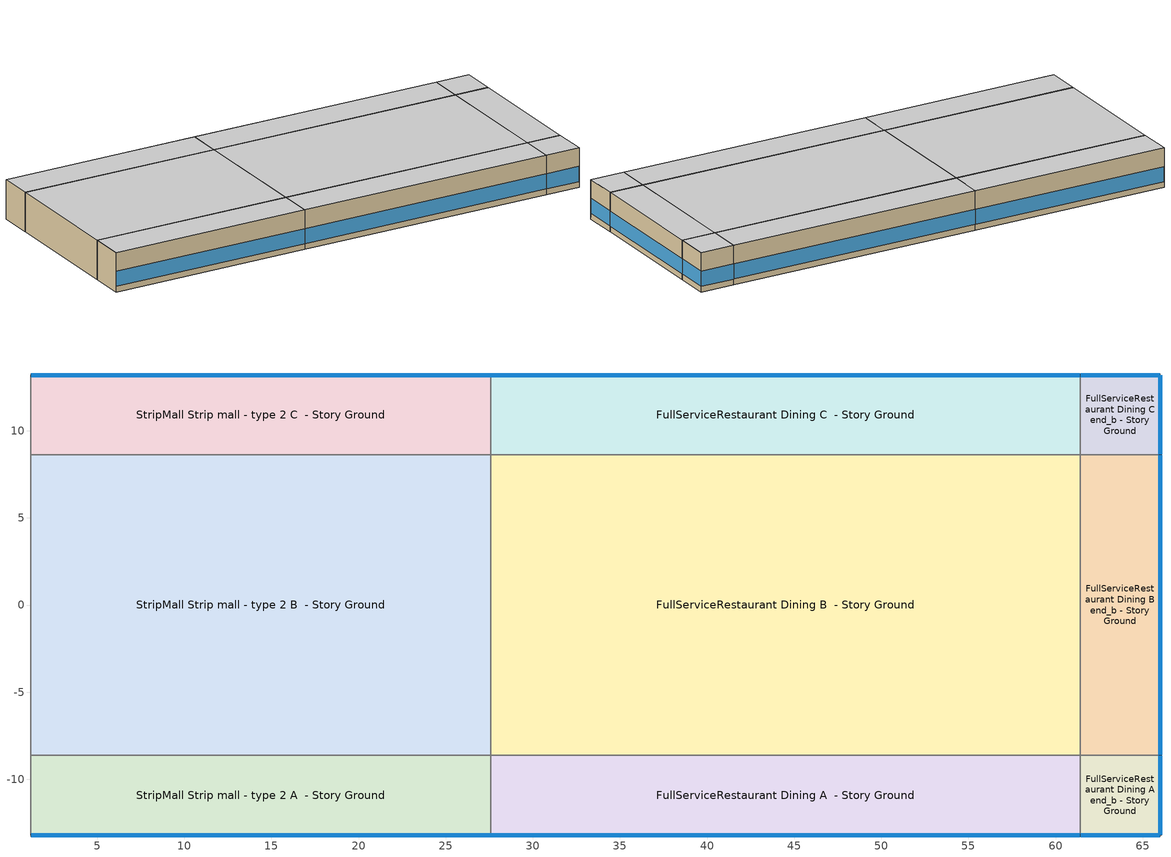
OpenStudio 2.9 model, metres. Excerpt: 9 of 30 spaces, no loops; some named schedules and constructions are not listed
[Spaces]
StripMall Strip mall - type 2 A  - Story Ground
 floor ground (Foundation F 126 Perim 264 Area 12068): 1.2,-13.2 1.2,-8.63 27.6,-8.63 27.6,-13.2 z0
 wall outside: 1.2,-13.2 27.6,-13.2 z0:5.18
 wall to FullServiceRestaurant Kitchen A  - Story Ground: 1.2,-8.63 1.2,-13.2 z0:5.18
 wall to StripMall Strip mall - type 2 B  - Story Ground: 27.6,-8.63 1.2,-8.63 z0:5.18
 wall to FullServiceRestaurant Dining A  - Story Ground: 27.6,-13.2 27.6,-8.63 z0:5.18
 window (Window U-0.75 SHGC 0.48): 1.23,-13.2 27.57,-13.2 z0.76:2.73
 ceiling adiabatic (Typical Interior Ceiling): 27.6,-13.2 27.6,-8.63 1.2,-8.63 1.2,-13.2 z5.18
StripMall Strip mall - type 2 B  - Story Ground
 floor ground (Foundation F 126 Perim 00 Area 4554): 1.2,-8.63 1.2,8.63 27.6,8.63 27.6,-8.63 z0
 wall to FullServiceRestaurant Kitchen B  - Story Ground: 1.2,8.63 1.2,-8.63 z0:5.18
 wall to StripMall Strip mall - type 2 C  - Story Ground: 27.6,8.63 1.2,8.63 z0:5.18
 wall to FullServiceRestaurant Dining B  - Story Ground: 27.6,-8.63 27.6,8.63 z0:5.18
 ceiling adiabatic (Typical Interior Ceiling): 27.6,-8.63 27.6,8.63 1.2,8.63 1.2,-8.63 z5.18
StripMall Strip mall - type 2 C  - Story Ground
 floor ground (Foundation F 126 Perim 264 Area 12068): 1.2,8.63 1.2,13.2 27.6,13.2 27.6,8.63 z0
 wall outside: 27.6,13.2 1.2,13.2 z0:5.18
 wall to FullServiceRestaurant Kitchen C  - Story Ground: 1.2,13.2 1.2,8.63 z0:5.18
 wall to FullServiceRestaurant Dining C  - Story Ground: 27.6,8.63 27.6,13.2 z0:5.18
 window (Window U-0.75 SHGC 0.48): 27.57,13.2 1.23,13.2 z0.76:2.73
 ceiling adiabatic (Typical Interior Ceiling): 27.6,8.63 27.6,13.2 1.2,13.2 1.2,8.63 z5.18
FullServiceRestaurant Dining A  - Story Ground
 floor ground (Foundation F 126 Perim 3382 Area 15462): 27.6,-13.2 27.6,-8.63 61.42,-8.63 61.42,-13.2 z0
 wall outside: 27.6,-13.2 61.42,-13.2 z0:5.18
 wall to FullServiceRestaurant Dining B  - Story Ground: 61.42,-8.63 27.6,-8.63 z0:5.18
 wall to FullServiceRestaurant Dining A end_b - Story Ground: 61.42,-13.2 61.42,-8.63 z0:5.18
 window (Window U-0.75 SHGC 0.48): 27.63,-13.2 61.39,-13.2 z0.76:2.73
 ceiling adiabatic (Typical Interior Ceiling): 61.42,-13.2 61.42,-8.63 27.6,-8.63 27.6,-13.2 z5.18
FullServiceRestaurant Dining B  - Story Ground
 floor ground (Foundation F 126 Perim 00 Area 58346): 27.6,-8.63 27.6,8.63 61.42,8.63 61.42,-8.63 z0
 wall to FullServiceRestaurant Dining C  - Story Ground: 61.42,8.63 27.6,8.63 z0:5.18
 wall to FullServiceRestaurant Dining B end_b - Story Ground: 61.42,-8.63 61.42,8.63 z0:5.18
 ceiling adiabatic (Typical Interior Ceiling): 61.42,-8.63 61.42,8.63 27.6,8.63 27.6,-8.63 z5.18
FullServiceRestaurant Dining C  - Story Ground
 floor ground (Foundation F 126 Perim 3382 Area 15462): 27.6,8.63 27.6,13.2 61.42,13.2 61.42,8.63 z0
 wall outside: 61.42,13.2 27.6,13.2 z0:5.18
 wall to FullServiceRestaurant Dining C end_b - Story Ground: 61.42,8.63 61.42,13.2 z0:5.18
 window (Window U-0.75 SHGC 0.48): 61.39,13.2 27.63,13.2 z0.76:2.73
 ceiling adiabatic (Typical Interior Ceiling): 61.42,8.63 61.42,13.2 27.6,13.2 27.6,8.63 z5.18
FullServiceRestaurant Dining A end_b - Story Ground
 floor ground (Foundation F 126 Perim 914 Area 209): 61.42,-13.2 61.42,-8.63 65.99,-8.63 65.99,-13.2 z0
 wall outside: 61.42,-13.2 65.99,-13.2 65.99,-8.63 z0:5.18
 wall to FullServiceRestaurant Dining B end_b - Story Ground: 65.99,-8.63 61.42,-8.63 z0:5.18
 window (Window U-0.75 SHGC 0.48): 65.99,-13.17 65.99,-8.65 / 61.44,-13.2 65.97,-13.2 z0.76:2.75
 ceiling adiabatic (Typical Interior Ceiling): 65.99,-13.2 65.99,-8.63 61.42,-8.63 61.42,-13.2 z5.18
FullServiceRestaurant Dining B end_b - Story Ground
 floor ground (Foundation F 126 Perim 1725 Area 7888): 61.42,-8.63 61.42,8.63 65.99,8.63 65.99,-8.63 z0
 wall outside: 65.99,-8.63 65.99,8.63 z0:5.18
 wall to FullServiceRestaurant Dining C end_b - Story Ground: 65.99,8.63 61.42,8.63 z0:5.18
 window (Window U-0.75 SHGC 0.48): 65.99,-8.6 65.99,8.6 z0.76:2.74
 ceiling adiabatic (Typical Interior Ceiling): 65.99,-8.63 65.99,8.63 61.42,8.63 61.42,-8.63 z5.18
FullServiceRestaurant Dining C end_b - Story Ground
 floor ground (Foundation F 126 Perim 914 Area 209): 61.42,8.63 61.42,13.2 65.99,13.2 65.99,8.63 z0
 wall outside: 65.99,8.63 65.99,13.2 61.42,13.2 z0:5.18
 window (Window U-0.75 SHGC 0.48): 65.99,8.65 65.99,13.17 / 65.97,13.2 61.44,13.2 z0.76:2.75
 ceiling adiabatic (Typical Interior Ceiling): 65.99,8.63 65.99,13.2 61.42,13.2 61.42,8.63 z5.18
[Schedule:Day]
Clothing Schedule Summer Clothes: 24, 0, 0.5
FullServiceRestaurant Bldg Occ Default: Yes, 0, 10, 0.0166667, 0, 20, 0.00833333, 0, 30, 0, 6, 45, 0, 6, 55, 0.00833333, 7, 5, 0.0166667, 7, 15, 0.025, 7, 25, 0.0333333, 7, 35, 0.0416667, 7, 45, 0.05, 7, 55, 0.0583333, 8, 5, 0.0666667, 8, 15, 0.075, 8, 24, 0.0833333, 8, 34, 0.0916667, 8, 44, 0.1, 8, 45, 0.1, 8, 54, 0.15, 9, 4, 0.2, 9, 14, 0.25, 9, 24, 0.3, 9, 34, 0.35, 9, 44, 0.4, 9, 45, 0.4, 11, 45, 0.4, 11, 54, 0.351515, 12, 4, 0.30303, 12, 14, 0.254545, 12, 24, 0.206061, 12, 26, 0.2, 12, 36, 0.572727, 12, 46, 0.645455, 12, 56, 0.718182, 13, 6, 0.790909, 13, 7, 0.8, 13, 17, 0.783333, 13, 27, 0.766667, 13, 37, 0.75, 13, 47, 0.733333, 13, 57, 0.716667, 14, 7, 0.7, 14, 17, 0.65, 14, 27, 0.6, 14, 37, 0.55, 14, 47, 0.5, 14, 57, 0.45, 15, 7, 0.4, 15, 17, 0.366667, 15, 27, 0.333333, 15, 37, 0.3, 15, 47, 0.266667, 15, 57, 0.233333, 16, 7, 0.2, 16, 17, 0.208333, 16, 27, 0.216667, 16, 37, 0.225, 16, 47, 0.233333, 16, 57, 0.241667, 17, 7, 0.25, 17, 17, 0.310606, 17, 27, 0.371212, 17, 37, 0.431818, 17, 47, 0.492424, 17, 48, 0.5, 19, 30, 0.8, 19, 40, 0.75, 19, 50, 0.7, 20, 0, 0.65, 20, 10, 0.6, 20, 20, 0.55, 20, 30, 0.5, 20, 40, 0.475, 20, 50, 0.45, 21, 0, 0.425, 21, 10, 0.4, 21, 20, 0.375, 21, 30, 0.35, 21, 40, 0.325, 21, 50, 0.3, 22, 0, 0.275, 22, 10, 0.25, 22, 20, 0.225, 22, 30, 0.2, 22, 40, 0.175, 22, 50, 0.15, 23, 0, 0.125, 23, 10, 0.1, 23, 20, 0.075, 23, 30, 0.05, 23, 40, 0.0416667, 23, 50, 0.0333333, 24, 0, 0.025
FullServiceRestaurant Bldg Occ Sat Day: Yes, 7, 45, 0, 7, 55, 0.00833333, 8, 5, 0.0166667, 8, 15, 0.025, 8, 24, 0.0333333, 8, 34, 0.0416667, 8, 44, 0.05, 8, 45, 0.05, 8, 54, 0.125, 9, 4, 0.2, 9, 14, 0.275, 9, 24, 0.35, 9, 34, 0.425, 9, 44, 0.5, 9, 45, 0.5, 10, 45, 0.5, 10, 54, 0.483333, 11, 4, 0.466667, 11, 14, 0.45, 11, 24, 0.433333, 11, 34, 0.416667, 11, 44, 0.4, 11, 45, 0.4, 11, 54, 0.32381, 12, 4, 0.247619, 12, 11, 0.2, 12, 21, 0.469048, 12, 31, 0.488095, 12, 37, 0.5, 13, 37, 0.5, 13, 47, 0.475, 13, 57, 0.45, 14, 7, 0.425, 14, 17, 0.4, 14, 27, 0.375, 14, 37, 0.35, 14, 47, 0.341667, 14, 57, 0.333333, 15, 7, 0.325, 15, 17, 0.316667, 15, 27, 0.308333, 15, 37, 0.3, 17, 37, 0.3, 17, 47, 0.452381, 17, 57, 0.604762, 18, 3, 0.7, 18, 13, 0.82381, 18, 23, 0.747619, 18, 30, 0.7, 18, 40, 0.691667, 18, 50, 0.683333, 19, 0, 0.675, 19, 10, 0.666667, 19, 20, 0.658333, 19, 30, 0.65, 19, 40, 0.633333, 19, 50, 0.616667, 20, 0, 0.6, 20, 10, 0.583333, 20, 20, 0.566667, 20, 30, 0.55, 20, 40, 0.516667, 20, 50, 0.483333, 21, 0, 0.45, 21, 10, 0.416667, 21, 20, 0.383333, 21, 30, 0.35, 21, 40, 0.3, 21, 50, 0.25, 22, 0, 0.2, 22, 10, 0.15, 22, 20, 0.1, 22, 30, 0.05, 22, 40, 0.0416667, 22, 50, 0.0333333, 23, 0, 0.025, 23, 10, 0.0166667, 23, 20, 0.00833333, 23, 30, 0, 24, 0, 0
FullServiceRestaurant Bldg Occ Summer Design Day; FoodService_Restaurant BLDG_LIGHT_EndUseData Summer Design Day; FoodService_Restaurant BLDG_EQUIP_EndUseData Summer Design Day; FoodService_Restaurant BLDG_LIGHT_EndUseData Summer Design Day 1; FoodService_Restaurant BLDG_EQUIP_EndUseData Summer Design Day 1: 24, 0, 1
FullServiceRestaurant Bldg Occ Sun Day: Yes, 0, 10, 0.0166667, 0, 20, 0.00833333, 0, 30, 0, 7, 45, 0, 7, 55, 0.00833333, 8, 5, 0.0166667, 8, 15, 0.025, 8, 24, 0.0333333, 8, 34, 0.0416667, 8, 44, 0.05, 8, 45, 0.05, 8, 54, 0.125, 9, 4, 0.2, 9, 14, 0.275, 9, 24, 0.35, 9, 34, 0.425, 9, 44, 0.5, 9, 45, 0.5, 10, 15, 0.5, 10, 24, 0.475, 10, 34, 0.45, 10, 44, 0.425, 10, 54, 0.4, 11, 4, 0.375, 11, 14, 0.35, 11, 24, 0.325, 11, 34, 0.3, 11, 44, 0.275, 11, 54, 0.25, 12, 4, 0.225, 12, 14, 0.2, 12, 15, 0.2, 12, 26, 0.2, 12, 36, 0.348485, 12, 46, 0.39697, 12, 56, 0.445455, 13, 6, 0.493939, 13, 7, 0.5, 14, 7, 0.5, 14, 17, 0.466667, 14, 27, 0.433333, 14, 37, 0.4, 14, 47, 0.366667, 14, 57, 0.333333, 15, 7, 0.3, 15, 17, 0.283333, 15, 27, 0.266667, 15, 37, 0.25, 15, 47, 0.233333, 15, 57, 0.216667, 16, 7, 0.2, 16, 17, 0.208333, 16, 27, 0.216667, 16, 37, 0.225, 16, 47, 0.233333, 16, 57, 0.241667, 17, 7, 0.25, 17, 17, 0.274242, 17, 27, 0.298485, 17, 37, 0.322727, 17, 47, 0.34697, 17, 48, 0.35, 17, 58, 0.574242, 18, 8, 0.598485, 18, 18, 0.622727, 18, 28, 0.64697, 18, 30, 0.65, 18, 40, 0.658333, 18, 50, 0.666667, 19, 0, 0.675, 19, 10, 0.683333, 19, 20, 0.691667, 19, 30, 0.7, 19, 40, 0.641667, 19, 50, 0.583333, 20, 0, 0.525, 20, 10, 0.466667, 20, 20, 0.408333, 20, 30, 0.35, 20, 40, 0.325, 20, 50, 0.3, 21, 0, 0.275, 21, 10, 0.25, 21, 20, 0.225, 21, 30, 0.2, 22, 30, 0.2, 22, 40, 0.175, 22, 50, 0.15, 23, 0, 0.125, 23, 10, 0.1, 23, 20, 0.075, 23, 30, 0.05, 23, 40, 0.0416667, 23, 50, 0.0333333, 24, 0, 0.025
FullServiceRestaurant Bldg Occ Winter Design Day; FoodService_Restaurant BLDG_LIGHT_EndUseData Winter Design Day; FoodService_Restaurant BLDG_EQUIP_EndUseData Winter Design Day; FullServiceRestaurant Gas Equip Winter Design Day; FoodService_Restaurant BLDG_LIGHT_EndUseData Winter Design Day 1; FoodService_Restaurant BLDG_EQUIP_EndUseData Winter Design Day 1: 24, 0, 0
FullServiceRestaurant Activity Default; autogen FullServiceRestaurant Activity 0_day_sch; autogen StripMall Activity 0_day_sch: Yes, 24, 0, 120
FullServiceRestaurant Activity Winter Design Day; FullServiceRestaurant Activity Summer Design Day: 24, 0, 120
FoodService_Restaurant BLDG_LIGHT_EndUseData Default: Yes, 0, 10, 0.460129, 0, 20, 0.437258, 0, 30, 0.414388, 0, 40, 0.398458, 0, 49, 0.382528, 0, 59, 0.366598, 1, 9, 0.350668, 1, 19, 0.334738, 1, 30, 0.318808, 1, 40, 0.311552, 1, 50, 0.304295, 2, 0, 0.297039, 2, 9, 0.289782, 2, 19, 0.282526, 2, 29, 0.27527, 2, 30, 0.27527, 2, 39, 0.272114, 2, 49, 0.268958, 2, 59, 0.265803, 3, 9, 0.262647, 3, 19, 0.259491, 3, 29, 0.256336, 3, 30, 0.256336, 3, 39, 0.258053, 3, 49, 0.259771, 3, 59, 0.261488, 4, 9, 0.263206, 4, 19, 0.264924, 4, 30, 0.266641, 4, 40, 0.268146, 4, 50, 0.269651, 5, 0, 0.271156, 5, 10, 0.27266, 5, 20, 0.274165, 5, 30, 0.27567, 5, 40, 0.279704, 5, 50, 0.283737, 6, 0, 0.287771, 6, 10, 0.291804, 6, 20, 0.295838, 6, 30, 0.299872, 6, 40, 0.318125, 6, 50, 0.336378, 7, 0, 0.354631, 7, 10, 0.372884, 7, 20, 0.391137, 7, 30, 0.409391, 7, 40, 0.430604, 7, 50, 0.451818, 8, 0, 0.473031, 8, 9, 0.494245, 8, 19, 0.515459, 8, 29, 0.536672, 8, 30, 0.536672, 8, 39, 0.555146, 8, 49, 0.573619, 8, 59, 0.592093, 9, 9, 0.610566, 9, 19, 0.629039, 9, 29, 0.647513, 9, 30, 0.647513, 9, 39, 0.659585, 9, 49, 0.671656, 9, 59, 0.683728, 10, 9, 0.695799, 10, 19, 0.707871, 10, 29, 0.719943, 10, 30, 0.719943, 10, 39, 0.724999, 10, 49, 0.730056, 10, 59, 0.735112, 11, 9, 0.740169, 11, 19, 0.745226, 11, 29, 0.750282, 11, 30, 0.750282, 11, 39, 0.750858, 11, 49, 0.751433, 11, 59, 0.752009, 12, 9, 0.752585, 12, 19, 0.75316, 12, 29, 0.753736, 12, 30, 0.753736, 12, 39, 0.75395, 12, 49, 0.754164, 12, 59, 0.754377, 13, 9, 0.754591, 13, 19, 0.754805, 13, 29, 0.755019, 13, 30, 0.755019, 13, 39, 0.755089, 13, 49, 0.755159, 13, 59, 0.755229, 14, 9, 0.755299, 14, 19, 0.755369, 14, 29, 0.755439, 14, 30, 0.755439, 14, 39, 0.75524, 14, 49, 0.755041, 14, 59, 0.754842, 15, 9, 0.754643, 15, 19, 0.754444, 15, 29, 0.754245, 15, 30, 0.754245, 15, 39, 0.754303, 15, 49, 0.75436, 15, 59, 0.754418, 16, 9, 0.754476, 16, 19, 0.754534, 16, 30, 0.754592, 16, 40, 0.754518, 16, 50, 0.754444, 17, 0, 0.75437, 17, 10, 0.754296, 17, 20, 0.754223, 17, 30, 0.754149, 17, 40, 0.756577, 17, 50, 0.759005, 18, 0, 0.761434, 18, 10, 0.763862, 18, 20, 0.76629, 18, 30, 0.768719, 18, 40, 0.768767, 18, 50, 0.768815, 19, 0, 0.768863, 19, 10, 0.768911, 19, 20, 0.768959, 19, 30, 0.769007, 19, 40, 0.768142, 19, 50, 0.767278, 20, 0, 0.766413, 20, 10, 0.765548, 20, 20, 0.764683, 20, 30, 0.763818, 20, 40, 0.760138, 20, 50, 0.756458, 21, 0, 0.752779, 21, 10, 0.749099, 21, 20, 0.745419, 21, 30, 0.741739, 21, 40, 0.731264, 21, 50, 0.720788, 22, 0, 0.710313, 22, 10, 0.699838, 22, 20, 0.689363, 22, 30, 0.678887, 22, 40, 0.657675, 22, 50, 0.636462, 23, 0, 0.61525, 23, 10, 0.594037, 23, 20, 0.572824, 23, 30, 0.551612, 23, 40, 0.528741, 23, 50, 0.50587, 24, 0, 0.483
FoodService_Restaurant BLDG_EQUIP_EndUseData Default: Yes, 0, 10, 0.041106, 0, 20, 0.0386, 0, 30, 0.036094, 0, 40, 0.0359192, 0, 50, 0.0357444, 1, 0, 0.0355695, 1, 10, 0.0353947, 1, 20, 0.0352199, 1, 30, 0.0350451, 1, 40, 0.0348702, 1, 50, 0.0346954, 2, 0, 0.0345206, 2, 10, 0.0343458, 2, 20, 0.0341709, 2, 30, 0.0339961, 2, 40, 0.0338213, 2, 50, 0.0336465, 3, 0, 0.0334716, 3, 10, 0.0332968, 3, 20, 0.033122, 3, 30, 0.0329472, 3, 40, 0.0327724, 3, 50, 0.0325975, 4, 0, 0.0324227, 4, 10, 0.0322479, 4, 20, 0.0320731, 4, 30, 0.0318982, 4, 40, 0.0317234, 4, 45, 0.031636, 4, 55, 0.0378502, 5, 5, 0.0440643, 5, 15, 0.0502785, 5, 25, 0.0564927, 5, 35, 0.0627068, 5, 45, 0.068921, 5, 55, 0.083074, 6, 5, 0.097227, 6, 15, 0.11138, 6, 25, 0.125533, 6, 35, 0.139686, 6, 45, 0.153839, 6, 55, 0.157646, 7, 5, 0.161454, 7, 15, 0.165261, 7, 25, 0.169068, 7, 35, 0.172876, 7, 45, 0.176683, 7, 55, 0.179931, 8, 5, 0.18318, 8, 15, 0.186428, 8, 24, 0.189677, 8, 34, 0.192925, 8, 44, 0.196174, 8, 45, 0.196174, 8, 54, 0.20807, 9, 4, 0.219966, 9, 14, 0.231862, 9, 24, 0.243758, 9, 34, 0.255654, 9, 44, 0.26755, 9, 45, 0.26755, 9, 54, 0.287207, 10, 4, 0.306864, 10, 14, 0.326521, 10, 24, 0.346178, 10, 34, 0.365835, 10, 44, 0.385492, 10, 45, 0.385492, 10, 54, 0.399312, 11, 4, 0.413131, 11, 14, 0.426951, 11, 24, 0.440771, 11, 34, 0.45459, 11, 44, 0.46841, 11, 45, 0.46841, 11, 54, 0.47484, 12, 4, 0.481271, 12, 14, 0.487701, 12, 24, 0.494131, 12, 26, 0.494935, 12, 36, 0.525422, 12, 46, 0.528443, 12, 56, 0.531464, 13, 6, 0.534485, 13, 7, 0.534863, 13, 17, 0.533816, 13, 27, 0.53277, 13, 37, 0.531723, 13, 47, 0.530676, 13, 57, 0.52963, 14, 7, 0.528583, 14, 17, 0.530126, 14, 27, 0.531668, 14, 37, 0.533211, 14, 47, 0.534754, 14, 57, 0.536296, 15, 7, 0.537839, 15, 17, 0.53723, 15, 27, 0.53662, 15, 37, 0.536011, 15, 47, 0.535402, 15, 57, 0.534792, 16, 7, 0.534183, 16, 17, 0.534723, 16, 27, 0.535263, 16, 37, 0.535802, 16, 47, 0.536342, 16, 57, 0.536882, 17, 7, 0.537422, 17, 17, 0.539857, 17, 27, 0.542292, 17, 37, 0.544727, 17, 47, 0.547162, 17, 48, 0.547466, 17, 58, 0.540748, 18, 8, 0.535588, 18, 18, 0.530427, 18, 28, 0.525266, 18, 30, 0.524621, 18, 40, 0.517682, 18, 50, 0.510742, 19, 0, 0.503803, 19, 10, 0.496863, 19, 20, 0.489924, 19, 30, 0.482984, 19, 40, 0.471616, 19, 50, 0.460248, 20, 0, 0.44888, 20, 10, 0.437512, 20, 20, 0.426144, 20, 30, 0.414776, 20, 40, 0.387794, 20, 50, 0.360811, 21, 0, 0.333829, 21, 10, 0.306847, 21, 20, 0.279864, 21, 30, 0.252882, 21, 40, 0.228609, 21, 50, 0.204337, 22, 0, 0.180064, 22, 10, 0.155791, 22, 20, 0.131519, 22, 30, 0.107246, 22, 40, 0.0978933, 22, 50, 0.0885407, 23, 0, 0.079188, 23, 10, 0.0698353, 23, 20, 0.0604827, 23, 30, 0.05113, 23, 40, 0.048624, 23, 50, 0.046118, 24, 0, 0.043612
FoodService_Restaurant BLDG_EQUIP_EndUseData Fri Day: Yes, 0, 10, 0.521528, 0, 20, 0.521084, 0, 30, 0.520639, 0, 40, 0.520611, 0, 50, 0.520583, 1, 0, 0.520555, 1, 10, 0.520527, 1, 20, 0.520499, 1, 30, 0.520471, 1, 40, 0.520443, 1, 50, 0.520415, 2, 0, 0.520387, 2, 10, 0.520358, 2, 20, 0.52033, 2, 30, 0.520302, 2, 40, 0.520274, 2, 50, 0.520246, 3, 0, 0.520218, 3, 10, 0.52019, 3, 20, 0.520162, 3, 30, 0.520134, 3, 40, 0.520106, 3, 50, 0.520077, 4, 0, 0.520049, 4, 10, 0.520021, 4, 20, 0.519993, 4, 30, 0.519965, 4, 40, 0.519937, 4, 45, 0.519923, 4, 55, 0.520923, 5, 5, 0.521922, 5, 15, 0.522922, 5, 25, 0.523921, 5, 35, 0.524921, 5, 45, 0.525921, 5, 55, 0.528164, 6, 5, 0.530408, 6, 15, 0.532652, 6, 25, 0.534895, 6, 35, 0.537139, 6, 45, 0.539383, 6, 55, 0.540005, 7, 5, 0.540628, 7, 15, 0.54125, 7, 25, 0.541873, 7, 35, 0.542495, 7, 45, 0.543118, 7, 55, 0.543626, 8, 5, 0.544134, 8, 15, 0.544642, 8, 24, 0.545151, 8, 34, 0.545659, 8, 44, 0.546167, 8, 45, 0.546167, 8, 54, 0.548022, 9, 4, 0.549877, 9, 14, 0.551731, 9, 24, 0.553586, 9, 34, 0.555441, 9, 44, 0.557295, 9, 45, 0.557295, 9, 54, 0.560863, 10, 4, 0.564431, 10, 14, 0.567999, 10, 24, 0.571567, 10, 34, 0.575135, 10, 44, 0.578703, 10, 45, 0.578703, 10, 54, 0.581142, 11, 4, 0.583581, 11, 14, 0.58602, 11, 24, 0.58846, 11, 34, 0.590899, 11, 44, 0.593338, 11, 45, 0.593338, 11, 54, 0.595475, 12, 4, 0.597611, 12, 14, 0.599748, 12, 24, 0.601884, 12, 26, 0.602151, 12, 36, 0.611597, 12, 46, 0.611621, 12, 56, 0.611646, 13, 6, 0.611671, 13, 7, 0.611674, 13, 17, 0.611045, 13, 27, 0.610417, 13, 37, 0.609788, 13, 47, 0.60916, 13, 57, 0.608531, 14, 7, 0.607903, 14, 17, 0.607373, 14, 27, 0.606842, 14, 37, 0.606312, 14, 47, 0.605781, 14, 57, 0.605251, 15, 7, 0.60472, 15, 17, 0.604503, 15, 27, 0.604286, 15, 37, 0.604068, 15, 47, 0.603851, 15, 57, 0.603634, 16, 7, 0.603417, 16, 17, 0.603352, 16, 27, 0.603288, 16, 37, 0.603223, 16, 47, 0.603159, 16, 57, 0.603094, 17, 7, 0.60303, 17, 17, 0.603988, 17, 27, 0.604946, 17, 37, 0.605904, 17, 47, 0.606861, 17, 48, 0.606981, 17, 58, 0.605903, 18, 8, 0.605132, 18, 18, 0.604361, 18, 28, 0.60359, 18, 30, 0.603493, 18, 40, 0.602569, 18, 50, 0.601644, 19, 0, 0.60072, 19, 10, 0.599795, 19, 20, 0.59887, 19, 30, 0.597946, 19, 40, 0.596452, 19, 50, 0.594958, 20, 0, 0.593464, 20, 10, 0.59197, 20, 20, 0.590477, 20, 30, 0.588983, 20, 40, 0.586653, 20, 50, 0.584323, 21, 0, 0.581994, 21, 10, 0.579664, 21, 20, 0.577335, 21, 30, 0.575005, 21, 40, 0.571029, 21, 50, 0.567053, 22, 0, 0.563077, 22, 10, 0.5591, 22, 20, 0.555124, 22, 30, 0.551148, 22, 40, 0.546508, 22, 50, 0.541867, 23, 0, 0.537227, 23, 10, 0.532586, 23, 20, 0.527945, 23, 30, 0.523305, 23, 40, 0.522861, 23, 50, 0.522416, 24, 0, 0.521972
FoodService_Restaurant BLDG_EQUIP_EndUseData Sat Day: Yes, 0, 10, 0.0977068, 0, 20, 0.0965314, 0, 30, 0.0953559, 0, 40, 0.0961919, 0, 50, 0.0970279, 1, 0, 0.0978639, 1, 10, 0.0986998, 1, 20, 0.0995358, 1, 30, 0.100372, 1, 40, 0.101208, 1, 50, 0.102044, 2, 0, 0.10288, 2, 10, 0.103716, 2, 20, 0.104552, 2, 30, 0.105388, 2, 40, 0.106224, 2, 50, 0.10706, 3, 0, 0.107896, 3, 10, 0.108732, 3, 20, 0.109568, 3, 30, 0.110404, 3, 40, 0.11124, 3, 50, 0.112076, 4, 0, 0.112912, 4, 10, 0.113748, 4, 20, 0.114584, 4, 30, 0.11542, 4, 40, 0.116256, 4, 50, 0.117092, 5, 0, 0.117927, 5, 10, 0.118763, 5, 20, 0.119599, 5, 30, 0.120435, 5, 40, 0.121271, 5, 45, 0.121689, 5, 55, 0.134074, 6, 5, 0.146458, 6, 15, 0.158843, 6, 25, 0.171227, 6, 35, 0.183612, 6, 45, 0.195996, 6, 55, 0.19953, 7, 5, 0.203064, 7, 15, 0.206597, 7, 25, 0.210131, 7, 35, 0.213664, 7, 45, 0.217198, 7, 55, 0.219201, 8, 5, 0.221205, 8, 15, 0.223208, 8, 24, 0.225211, 8, 34, 0.227214, 8, 44, 0.229217, 8, 45, 0.229217, 8, 54, 0.239883, 9, 4, 0.250549, 9, 14, 0.261214, 9, 24, 0.27188, 9, 34, 0.282546, 9, 44, 0.293211, 9, 45, 0.293211, 9, 54, 0.315883, 10, 4, 0.338554, 10, 14, 0.361225, 10, 24, 0.383896, 10, 34, 0.406568, 10, 44, 0.429239, 10, 45, 0.429239, 10, 54, 0.443732, 11, 4, 0.458225, 11, 14, 0.472718, 11, 24, 0.487211, 11, 34, 0.501704, 11, 44, 0.516197, 11, 45, 0.516197, 11, 54, 0.544798, 12, 4, 0.573398, 12, 11, 0.591273, 12, 21, 0.631894, 12, 31, 0.63424, 12, 37, 0.635706, 12, 47, 0.633539, 12, 57, 0.631372, 13, 7, 0.629205, 13, 17, 0.627038, 13, 27, 0.624871, 13, 37, 0.622705, 13, 47, 0.619227, 13, 57, 0.615749, 14, 7, 0.612272, 14, 17, 0.608794, 14, 27, 0.605317, 14, 37, 0.601839, 14, 47, 0.598744, 14, 57, 0.595649, 15, 7, 0.592554, 15, 17, 0.589458, 15, 27, 0.586363, 15, 37, 0.583268, 15, 47, 0.582794, 15, 57, 0.58232, 16, 7, 0.581846, 16, 17, 0.581372, 16, 27, 0.580898, 16, 37, 0.580424, 16, 47, 0.579869, 16, 57, 0.579314, 17, 7, 0.578759, 17, 17, 0.578204, 17, 27, 0.57765, 17, 37, 0.577095, 17, 47, 0.574621, 17, 57, 0.572146, 18, 3, 0.5706, 18, 13, 0.542715, 18, 23, 0.531403, 18, 30, 0.524333, 18, 40, 0.515765, 18, 50, 0.507197, 19, 0, 0.498629, 19, 10, 0.490061, 19, 20, 0.481493, 19, 30, 0.472925, 19, 40, 0.460944, 19, 50, 0.448962, 20, 0, 0.43698, 20, 10, 0.424999, 20, 20, 0.413017, 20, 30, 0.401036, 20, 40, 0.378202, 20, 50, 0.355368, 21, 0, 0.332534, 21, 10, 0.3097, 21, 20, 0.286866, 21, 30, 0.264031, 21, 40, 0.244657, 21, 50, 0.225283, 22, 0, 0.205909, 22, 10, 0.186535, 22, 20, 0.167161, 22, 30, 0.147787, 22, 40, 0.140224, 22, 50, 0.132661, 23, 0, 0.125098, 23, 10, 0.117535, 23, 20, 0.109972, 23, 30, 0.102409, 23, 40, 0.101233, 23, 50, 0.100058, 24, 0, 0.0988823
FoodService_Restaurant BLDG_EQUIP_EndUseData Sun Day: Yes, 0, 10, 0.116991, 0, 20, 0.109671, 0, 30, 0.102352, 0, 40, 0.102002, 0, 50, 0.101652, 1, 0, 0.101302, 1, 10, 0.100952, 1, 20, 0.100602, 1, 30, 0.100252, 1, 40, 0.0999024, 1, 50, 0.0995525, 2, 0, 0.0992026, 2, 10, 0.0988526, 2, 20, 0.0985027, 2, 30, 0.0981528, 2, 40, 0.0978028, 2, 50, 0.0974529, 3, 0, 0.097103, 3, 10, 0.0967531, 3, 20, 0.0964031, 3, 30, 0.0960532, 3, 40, 0.0957033, 3, 50, 0.0953533, 4, 0, 0.0950034, 4, 10, 0.0946535, 4, 20, 0.0943035, 4, 30, 0.0939536, 4, 40, 0.0936037, 4, 45, 0.0934287, 4, 55, 0.0971693, 5, 5, 0.10091, 5, 15, 0.104651, 5, 25, 0.108391, 5, 35, 0.112132, 5, 45, 0.115872, 5, 55, 0.126961, 6, 5, 0.138049, 6, 15, 0.149138, 6, 25, 0.160226, 6, 35, 0.171315, 6, 45, 0.182403, 6, 55, 0.186637, 7, 5, 0.19087, 7, 15, 0.195104, 7, 25, 0.199337, 7, 35, 0.203571, 7, 45, 0.207804, 7, 55, 0.209546, 8, 5, 0.211288, 8, 15, 0.21303, 8, 24, 0.214772, 8, 34, 0.216514, 8, 44, 0.218256, 8, 45, 0.218256, 8, 54, 0.226493, 9, 4, 0.23473, 9, 14, 0.242967, 9, 24, 0.251204, 9, 34, 0.259441, 9, 44, 0.267678, 9, 45, 0.267678, 9, 54, 0.28831, 10, 4, 0.308942, 10, 14, 0.329574, 10, 24, 0.350206, 10, 34, 0.370838, 10, 44, 0.391469, 10, 45, 0.391469, 10, 54, 0.41022, 11, 4, 0.42897, 11, 14, 0.44772, 11, 24, 0.466471, 11, 34, 0.485221, 11, 44, 0.503971, 11, 45, 0.503971, 11, 54, 0.522725, 12, 4, 0.541479, 12, 14, 0.560232, 12, 24, 0.578986, 12, 26, 0.58133, 12, 36, 0.620353, 12, 46, 0.621155, 12, 56, 0.621956, 13, 6, 0.622758, 13, 7, 0.622858, 13, 17, 0.620962, 13, 27, 0.619066, 13, 37, 0.617169, 13, 47, 0.615273, 13, 57, 0.613377, 14, 7, 0.611481, 14, 17, 0.608018, 14, 27, 0.604556, 14, 37, 0.601094, 14, 47, 0.597631, 14, 57, 0.594169, 15, 7, 0.590707, 15, 17, 0.587931, 15, 27, 0.585156, 15, 37, 0.58238, 15, 47, 0.579604, 15, 57, 0.576829, 16, 7, 0.574053, 16, 17, 0.571321, 16, 27, 0.568589, 16, 37, 0.565857, 16, 47, 0.563126, 16, 57, 0.560394, 17, 7, 0.557662, 17, 17, 0.55761, 17, 27, 0.557559, 17, 37, 0.557507, 17, 47, 0.557455, 17, 48, 0.557449, 17, 58, 0.541991, 18, 8, 0.536591, 18, 18, 0.531191, 18, 28, 0.52579, 18, 30, 0.525115, 18, 40, 0.519318, 18, 50, 0.513521, 19, 0, 0.507724, 19, 10, 0.501927, 19, 20, 0.496129, 19, 30, 0.490332, 19, 40, 0.480024, 19, 50, 0.469716, 20, 0, 0.459407, 20, 10, 0.449099, 20, 20, 0.43879, 20, 30, 0.428482, 20, 40, 0.40418, 20, 50, 0.379877, 21, 0, 0.355575, 21, 10, 0.331272, 21, 20, 0.30697, 21, 30, 0.282668, 21, 40, 0.261785, 21, 50, 0.240903, 22, 0, 0.220021, 22, 10, 0.199138, 22, 20, 0.178256, 22, 30, 0.157374, 22, 40, 0.155523, 22, 50, 0.153672, 23, 0, 0.151821, 23, 10, 0.14997, 23, 20, 0.148119, 23, 30, 0.146269, 23, 40, 0.138949, 23, 50, 0.13163, 24, 0, 0.12431
FullServiceRestaurant Infil Half On Default; FullServiceRestaurant Infil Half On Winter Design Day; FullServiceRestaurant Infil Half On Summer Design Day; FullServiceRestaurant Infil Half On Default|WntrDsn|SmrDsn|Sun|Sat Day: 5, 0, 1, 24, 0, 0.5
FullServiceRestaurant Gas Equip Default; autogen FullServiceRestaurant Gas Equip 1_day_sch: Yes, 0, 10, 0.03, 0, 20, 0.025, 0, 30, 0.02, 4, 30, 0.02, 4, 40, 0.025, 4, 50, 0.03, 5, 0, 0.035, 5, 10, 0.04, 5, 20, 0.045, 5, 30, 0.05, 5, 40, 0.0583333, 5, 50, 0.0666667, 6, 0, 0.075, 6, 10, 0.0833333, 6, 20, 0.0916667, 6, 30, 0.1, 6, 40, 0.108333, 6, 50, 0.116667, 7, 0, 0.125, 7, 10, 0.133333, 7, 20, 0.141667, 7, 30, 0.15, 7, 40, 0.158333, 7, 50, 0.166667, 8, 0, 0.175, 8, 9, 0.183333, 8, 19, 0.191667, 8, 29, 0.2, 8, 30, 0.2, 8, 39, 0.191667, 8, 49, 0.183333, 8, 59, 0.175, 9, 9, 0.166667, 9, 19, 0.158333, 9, 29, 0.15, 9, 30, 0.15, 9, 39, 0.166667, 9, 49, 0.183333, 9, 59, 0.2, 10, 9, 0.216667, 10, 19, 0.233333, 10, 29, 0.25, 10, 30, 0.25, 12, 30, 0.25, 12, 39, 0.241667, 12, 49, 0.233333, 12, 59, 0.225, 13, 9, 0.216667, 13, 19, 0.208333, 13, 29, 0.2, 13, 30, 0.2, 13, 39, 0.191667, 13, 49, 0.183333, 13, 59, 0.175, 14, 9, 0.166667, 14, 19, 0.158333, 14, 29, 0.15, 14, 30, 0.15, 14, 39, 0.158333, 14, 49, 0.166667, 14, 59, 0.175, 15, 9, 0.183333, 15, 19, 0.191667, 15, 29, 0.2, 15, 30, 0.2, 15, 39, 0.216667, 15, 49, 0.233333, 15, 59, 0.25, 16, 9, 0.266667, 16, 19, 0.283333, 16, 30, 0.3, 18, 0, 0.3, 18, 10, 0.291667, 18, 20, 0.283333, 18, 30, 0.275, 18, 40, 0.266667, 18, 50, 0.258333, 19, 0, 0.25, 19, 10, 0.241667, 19, 20, 0.233333, 19, 30, 0.225, 19, 40, 0.216667, 19, 50, 0.208333, 20, 0, 0.2, 20, 30, 0.2, 20, 40, 0.191667, 20, 50, 0.183333, 21, 0, 0.175, 21, 10, 0.166667, 21, 20, 0.158333, 21, 30, 0.15, 21, 40, 0.141667, 21, 50, 0.133333, 22, 0, 0.125, 22, 10, 0.116667, 22, 20, 0.108333, 22, 30, 0.1, 22, 40, 0.0916667, 22, 50, 0.0833333, 23, 0, 0.075, 23, 10, 0.0666667, 23, 20, 0.0583333, 23, 30, 0.05, 23, 40, 0.045, 23, 50, 0.04, 24, 0, 0.035
FullServiceRestaurant Gas Equip Default|Sun Day: Yes, 6, 45, 0.02, 6, 55, 0.025, 7, 5, 0.03, 7, 15, 0.035, 7, 25, 0.04, 7, 35, 0.045, 7, 45, 0.05, 7, 55, 0.0583333, 8, 5, 0.0666667, 8, 15, 0.075, 8, 24, 0.0833333, 8, 34, 0.0916667, 8, 44, 0.1, 8, 45, 0.1, 8, 54, 0.108333, 9, 4, 0.116667, 9, 14, 0.125, 9, 24, 0.133333, 9, 34, 0.141667, 9, 44, 0.15, 9, 45, 0.15, 9, 54, 0.158333, 10, 4, 0.166667, 10, 14, 0.175, 10, 24, 0.183333, 10, 34, 0.191667, 10, 44, 0.2, 10, 45, 0.2, 10, 54, 0.191667, 11, 4, 0.183333, 11, 14, 0.175, 11, 24, 0.166667, 11, 34, 0.158333, 11, 44, 0.15, 11, 45, 0.15, 11, 54, 0.166667, 12, 4, 0.183333, 12, 14, 0.2, 12, 24, 0.216667, 12, 34, 0.233333, 12, 44, 0.25, 12, 45, 0.25, 13, 7, 0.25, 13, 17, 0.241667, 13, 27, 0.233333, 13, 37, 0.225, 13, 47, 0.216667, 13, 57, 0.208333, 14, 7, 0.2, 14, 17, 0.191667, 14, 27, 0.183333, 14, 37, 0.175, 14, 47, 0.166667, 14, 57, 0.158333, 15, 7, 0.15, 15, 17, 0.158333, 15, 27, 0.166667, 15, 37, 0.175, 15, 47, 0.183333, 15, 57, 0.191667, 16, 7, 0.2, 16, 17, 0.216667, 16, 27, 0.233333, 16, 37, 0.25, 16, 47, 0.266667, 16, 57, 0.283333, 17, 7, 0.3, 18, 37, 0.3, 18, 47, 0.255556, 18, 57, 0.211111, 19, 0, 0.2, 19, 30, 0.2, 19, 40, 0.191667, 19, 50, 0.183333, 20, 0, 0.175, 20, 10, 0.166667, 20, 20, 0.158333, 20, 30, 0.15, 20, 40, 0.141667, 20, 50, 0.133333, 21, 0, 0.125, 21, 10, 0.116667, 21, 20, 0.108333, 21, 30, 0.1, 21, 40, 0.0916667, 21, 50, 0.0833333, 22, 0, 0.075, 22, 10, 0.0666667, 22, 20, 0.0583333, 22, 30, 0.05, 22, 40, 0.045, 22, 50, 0.04, 23, 0, 0.035, 23, 10, 0.03, 23, 20, 0.025, 23, 30, 0.02, 24, 0, 0.02
FullServiceRestaurant Gas Equip Summer Design Day: 24, 0, 0.25
StripMall Bldg Occ Sat Day: Yes, 8, 45, 0, 8, 54, 0.0166667, 9, 4, 0.0333333, 9, 14, 0.05, 9, 24, 0.0666667, 9, 34, 0.0833333, 9, 44, 0.1, 9, 45, 0.1, 9, 54, 0.116667, 10, 4, 0.133333, 10, 14, 0.15, 10, 24, 0.166667, 10, 34, 0.183333, 10, 44, 0.2, 10, 45, 0.2, 10, 54, 0.25, 11, 4, 0.3, 11, 14, 0.35, 11, 24, 0.4, 11, 34, 0.45, 11, 44, 0.5, 11, 45, 0.5, 11, 54, 0.538095, 12, 4, 0.57619, 12, 11, 0.6, 16, 37, 0.8, 16, 47, 0.766667, 16, 57, 0.733333, 17, 7, 0.7, 17, 17, 0.666667, 17, 27, 0.633333, 17, 37, 0.6, 17, 47, 0.528889, 17, 57, 0.457778, 18, 7, 0.386667, 18, 17, 0.315556, 18, 27, 0.244444, 18, 33, 0.2, 18, 43, 0.182222, 18, 53, 0.164444, 19, 3, 0.146667, 19, 13, 0.128889, 19, 23, 0.111111, 19, 30, 0.1, 19, 40, 0.0833333, 19, 50, 0.0666667, 20, 0, 0.05, 20, 10, 0.0333333, 20, 20, 0.0166667, 20, 30, 0, 24, 0, 0
StripMall Bldg Occ Sun Day: Yes, 10, 45, 0, 10, 54, 0.0166667, 11, 4, 0.0333333, 11, 14, 0.05, 11, 24, 0.0666667, 11, 34, 0.0833333, 11, 44, 0.1, 11, 45, 0.1, 11, 54, 0.138095, 12, 4, 0.17619, 12, 11, 0.2, 12, 21, 0.223188, 12, 31, 0.246377, 12, 41, 0.269565, 12, 51, 0.292754, 13, 1, 0.315942, 13, 11, 0.33913, 13, 21, 0.362319, 13, 31, 0.385507, 13, 37, 0.4, 17, 7, 0.4, 17, 17, 0.351515, 17, 27, 0.30303, 17, 37, 0.254545, 17, 47, 0.206061, 17, 48, 0.2, 17, 58, 0.0757576, 18, 8, 0.0515152, 18, 18, 0.0272727, 18, 28, 0.0030303, 18, 30, 0, 24, 0, 0
Mercantile_Retail BLDG_LIGHT_EndUseData Sun Day: Yes, 0, 10, 0.0166665, 0, 20, 0.0147019, 0, 30, 0.0127374, 0, 40, 0.0122379, 0, 50, 0.0117384, 1, 0, 0.0112389, 1, 10, 0.0107394, 1, 20, 0.0102399, 1, 30, 0.00974038, 1, 40, 0.00924088, 1, 50, 0.00874137, 2, 0, 0.00824186, 2, 10, 0.00774236, 2, 20, 0.00724285, 2, 30, 0.00674334, 2, 40, 0.00624384, 2, 50, 0.00574433, 3, 0, 0.00524482, 3, 10, 0.00474532, 3, 20, 0.00424581, 3, 30, 0.0037463, 3, 40, 0.00324679, 3, 50, 0.00274729, 4, 0, 0.00224778, 4, 10, 0.00174827, 4, 20, 0.00124877, 4, 30, 0.00074926, 4, 40, 0.000249753, 4, 45, 0, 4, 55, 0.000277501, 5, 5, 0.000555002, 5, 15, 0.000832503, 5, 25, 0.00111, 5, 35, 0.0013875, 5, 45, 0.00166501, 5, 55, 0.00227811, 6, 5, 0.00289122, 6, 15, 0.00350433, 6, 25, 0.00411744, 6, 35, 0.00473055, 6, 45, 0.00534366, 6, 55, 0.00683105, 7, 5, 0.00831844, 7, 15, 0.00980583, 7, 25, 0.0112932, 7, 35, 0.0127806, 7, 45, 0.014268, 7, 55, 0.0173437, 8, 5, 0.0204193, 8, 15, 0.023495, 8, 24, 0.0265707, 8, 34, 0.0296464, 8, 44, 0.032722, 8, 45, 0.032722, 8, 54, 0.0499388, 9, 4, 0.0671556, 9, 14, 0.0843724, 9, 24, 0.101589, 9, 34, 0.118806, 9, 44, 0.136023, 9, 45, 0.136023, 9, 54, 0.189972, 10, 4, 0.243922, 10, 14, 0.297871, 10, 24, 0.351821, 10, 34, 0.40577, 10, 44, 0.45972, 10, 45, 0.45972, 10, 54, 0.519652, 11, 4, 0.579585, 11, 14, 0.639517, 11, 24, 0.69945, 11, 34, 0.759382, 11, 44, 0.819315, 11, 45, 0.819315, 11, 54, 0.854818, 12, 4, 0.89032, 12, 14, 0.925823, 12, 24, 0.961326, 12, 26, 0.965764, 12, 36, 0.969586, 12, 46, 0.969669, 12, 56, 0.969753, 13, 6, 0.969836, 13, 7, 0.969847, 13, 17, 0.969909, 13, 27, 0.969971, 13, 37, 0.970033, 13, 47, 0.970095, 13, 57, 0.970157, 14, 7, 0.970219, 14, 17, 0.970229, 14, 27, 0.970239, 14, 37, 0.970249, 14, 47, 0.970259, 14, 57, 0.970269, 15, 7, 0.970279, 15, 17, 0.970244, 15, 27, 0.970209, 15, 37, 0.970174, 15, 47, 0.970139, 15, 57, 0.970105, 16, 7, 0.97007, 16, 17, 0.970012, 16, 27, 0.969954, 16, 37, 0.969895, 16, 47, 0.969837, 16, 57, 0.969779, 17, 7, 0.969721, 17, 17, 0.969196, 17, 27, 0.96867, 17, 37, 0.968145, 17, 47, 0.967619, 17, 48, 0.967554, 17, 58, 0.897014, 18, 8, 0.860377, 18, 18, 0.82374, 18, 28, 0.787104, 18, 30, 0.782524, 18, 40, 0.748065, 18, 50, 0.713607, 19, 0, 0.679148, 19, 10, 0.644689, 19, 20, 0.61023, 19, 30, 0.575772, 19, 40, 0.543916, 19, 50, 0.512059, 20, 0, 0.480203, 20, 10, 0.448347, 20, 20, 0.416491, 20, 30, 0.384635, 20, 40, 0.348375, 20, 50, 0.312116, 21, 0, 0.275856, 21, 10, 0.239596, 21, 20, 0.203336, 21, 30, 0.167076, 21, 40, 0.150275, 21, 50, 0.133474, 22, 0, 0.116673, 22, 10, 0.0998723, 22, 20, 0.0830714, 22, 30, 0.0662706, 22, 40, 0.0593129, 22, 50, 0.0523552, 23, 0, 0.0453976, 23, 10, 0.0384399, 23, 20, 0.0314822, 23, 30, 0.0245245, 23, 40, 0.02256, 23, 50, 0.0205955, 24, 0, 0.018631
Mercantile_Retail BLDG_EQUIP_EndUseData Wknd Day: Yes, 0, 10, 0.22986, 0, 20, 0.213905, 0, 30, 0.197951, 0, 40, 0.195536, 0, 49, 0.193121, 0, 59, 0.190706, 1, 9, 0.188291, 1, 19, 0.185877, 1, 30, 0.183462, 1, 40, 0.179041, 1, 50, 0.174621, 2, 0, 0.1702, 2, 9, 0.16578, 2, 19, 0.16136, 2, 29, 0.156939, 2, 30, 0.156939, 2, 39, 0.152478, 2, 49, 0.148017, 2, 59, 0.143555, 3, 9, 0.139094, 3, 19, 0.134632, 3, 29, 0.130171, 3, 30, 0.130171, 3, 39, 0.12706, 3, 49, 0.12395, 3, 59, 0.120839, 4, 9, 0.117728, 4, 19, 0.114618, 4, 30, 0.111507, 4, 40, 0.110648, 4, 50, 0.109788, 5, 0, 0.108929, 5, 10, 0.108069, 5, 20, 0.10721, 5, 30, 0.10635, 5, 40, 0.109338, 5, 50, 0.112326, 6, 0, 0.115314, 6, 10, 0.118301, 6, 20, 0.121289, 6, 30, 0.124277, 6, 40, 0.128698, 6, 50, 0.133118, 7, 0, 0.137538, 7, 10, 0.141959, 7, 20, 0.146379, 7, 30, 0.1508, 7, 40, 0.156202, 7, 50, 0.161605, 8, 0, 0.167008, 8, 9, 0.172411, 8, 19, 0.177813, 8, 29, 0.183216, 8, 30, 0.183216, 8, 39, 0.190297, 8, 49, 0.197378, 8, 59, 0.204459, 9, 9, 0.21154, 9, 19, 0.21862, 9, 29, 0.225701, 9, 30, 0.225701, 9, 39, 0.229876, 9, 49, 0.234051, 9, 59, 0.238226, 10, 9, 0.242401, 10, 19, 0.246575, 10, 29, 0.25075, 10, 30, 0.25075, 10, 39, 0.255171, 10, 49, 0.259591, 10, 59, 0.264011, 11, 9, 0.268432, 11, 19, 0.272852, 11, 29, 0.277273, 11, 30, 0.277273, 11, 39, 0.285541, 11, 49, 0.293808, 11, 59, 0.302076, 12, 9, 0.310344, 12, 19, 0.318612, 12, 29, 0.32688, 12, 30, 0.32688, 12, 39, 0.338053, 12, 49, 0.349227, 12, 59, 0.360401, 13, 9, 0.371575, 13, 19, 0.382749, 13, 29, 0.393923, 13, 30, 0.393923, 13, 39, 0.407798, 13, 49, 0.421673, 13, 59, 0.435548, 14, 9, 0.449423, 14, 19, 0.463299, 14, 29, 0.477174, 14, 30, 0.477174, 14, 39, 0.493996, 14, 49, 0.510818, 14, 59, 0.52764, 15, 9, 0.544462, 15, 19, 0.561284, 15, 29, 0.578107, 15, 30, 0.578107, 15, 39, 0.590877, 15, 49, 0.603647, 15, 59, 0.616417, 16, 9, 0.629187, 16, 19, 0.641957, 16, 30, 0.654727, 16, 40, 0.662217, 16, 50, 0.669707, 17, 0, 0.677198, 17, 10, 0.684688, 17, 20, 0.692178, 17, 30, 0.699668, 17, 40, 0.701223, 17, 50, 0.702779, 18, 0, 0.704334, 18, 10, 0.705889, 18, 20, 0.707445, 18, 30, 0.709, 18, 40, 0.705234, 18, 50, 0.701469, 19, 0, 0.697703, 19, 10, 0.693938, 19, 20, 0.690172, 19, 30, 0.686407, 19, 40, 0.677075, 19, 50, 0.667743, 20, 0, 0.658411, 20, 10, 0.649079, 20, 20, 0.639747, 20, 30, 0.630415, 20, 40, 0.615926, 20, 50, 0.601437, 21, 0, 0.586947, 21, 10, 0.572458, 21, 20, 0.557969, 21, 30, 0.54348, 21, 40, 0.524448, 21, 50, 0.505415, 22, 0, 0.486383, 22, 10, 0.467351, 22, 20, 0.448318, 22, 30, 0.429286, 22, 40, 0.406684, 22, 50, 0.384083, 23, 0, 0.361482, 23, 10, 0.33888, 23, 20, 0.316279, 23, 30, 0.293677, 23, 40, 0.277723, 23, 50, 0.261769, 24, 0, 0.245814
StripMall Infil Half On Sat Day: 6, 0, 1, 22, 0, 0.5, 24, 0, 1
StripMall Infil Half On Sun Day: 8, 0, 1, 17, 0, 0.5, 24, 0, 1
30 space(s) Occ Sch Sunday 1: Yes, 0, 10, 0.00559851, 0, 20, 0.00279925, 0, 30, 0, 6, 45, 0, 6, 55, 0.00279925, 7, 5, 0.00559851, 7, 15, 0.00839776, 7, 25, 0.011197, 7, 35, 0.0139963, 7, 45, 0.0167955, 7, 55, 0.0388244, 8, 5, 0.0608533, 8, 15, 0.0828822, 8, 24, 0.104911, 8, 34, 0.12694, 8, 44, 0.148969, 8, 45, 0.148969, 8, 54, 0.124141, 9, 4, 0.0993126, 9, 14, 0.0744845, 9, 24, 0.0496563, 9, 34, 0.0248282, 9, 44, 5.29244e-16, 9, 45, 0, 9, 54, 0.00997994, 10, 4, 0.0199599, 10, 14, 0.0299398, 10, 24, 0.0399198, 10, 34, 0.0498997, 10, 44, 0.0598797, 10, 45, 0.0598797, 10, 54, 0.0565936, 11, 4, 0.0533075, 11, 14, 0.0500214, 11, 24, 0.0467353, 11, 34, 0.0434493, 11, 44, 0.0401632, 11, 45, 0.0401632, 11, 54, 0.0383929, 12, 4, 0.0366226, 12, 14, 0.0348524, 12, 24, 0.0330821, 12, 26, 0.0328608, 12, 36, 0.110642, 12, 46, 0.0752368, 12, 56, 0.0398313, 13, 6, 0.0044257, 13, 7, 0, 13, 17, 0.0109536, 13, 27, 0.0219072, 13, 37, 0.0328608, 13, 47, 0.0438144, 13, 57, 0.054768, 14, 7, 0.0657216, 14, 17, 0.0603665, 14, 27, 0.0550114, 14, 37, 0.0496563, 14, 47, 0.0443012, 14, 57, 0.0389461, 15, 7, 0.033591, 15, 17, 0.0307918, 15, 27, 0.0279925, 15, 37, 0.0251933, 15, 47, 0.022394, 15, 57, 0.0195948, 16, 7, 0.0167955, 16, 17, 0.0217855, 16, 27, 0.0267755, 16, 37, 0.0317654, 16, 47, 0.0367554, 16, 57, 0.0417454, 17, 7, 0.0467353, 17, 17, 0.0419556, 17, 27, 0.0371758, 17, 37, 0.0323961, 17, 47, 0.0276163, 17, 48, 0.0270189, 17, 58, 0.00887352, 18, 8, 0.0111749, 18, 18, 0.0134762, 18, 28, 0.0157776, 18, 30, 0.0160653, 18, 40, 0.0327391, 18, 50, 0.0494129, 19, 0, 0.0660867, 19, 10, 0.0827605, 19, 20, 0.0994343, 19, 30, 0.116108, 19, 40, 0.105033, 19, 50, 0.0939575, 20, 0, 0.0828822, 20, 10, 0.0718069, 20, 20, 0.0607316, 20, 30, 0.0496563, 20, 40, 0.0413803, 20, 50, 0.0331042, 21, 0, 0.0248282, 21, 10, 0.0165521, 21, 20, 0.00827605, 21, 30, 0, 22, 30, 0, 22, 40, 0.00279925, 22, 50, 0.00559851, 23, 0, 0.00839776, 23, 10, 0.011197, 23, 20, 0.0139963, 23, 30, 0.0167955, 23, 40, 0.0139963, 23, 50, 0.011197, 24, 0, 0.00839776
30 space(s) Occ Sch Saturday 1: Yes, 6, 45, 0, 6, 55, 0.00279925, 7, 5, 0.00559851, 7, 15, 0.00839776, 7, 25, 0.011197, 7, 35, 0.0139963, 7, 45, 0.0167955, 7, 55, 0.0455183, 8, 5, 0.074241, 8, 15, 0.102964, 8, 24, 0.131687, 8, 34, 0.160409, 8, 44, 0.189132, 8, 45, 0.189132, 8, 54, 0.164182, 9, 4, 0.139232, 9, 14, 0.114283, 9, 24, 0.0893327, 9, 34, 0.0643828, 9, 44, 0.0394329, 9, 45, 0.0394329, 9, 54, 0.0473439, 10, 4, 0.0552548, 10, 14, 0.0631657, 10, 24, 0.0710767, 10, 34, 0.0789876, 10, 44, 0.0868985, 10, 45, 0.0868985, 10, 54, 0.0769186, 11, 4, 0.0669386, 11, 14, 0.0569587, 11, 24, 0.0469788, 11, 34, 0.0369988, 11, 44, 0.0270189, 11, 45, 0.0270189, 11, 54, 0.0787616, 12, 4, 0.130504, 12, 11, 0.162843, 12, 21, 0.0103972, 12, 31, 0.00399893, 12, 37, 0, 12, 47, 0.00839776, 12, 57, 0.0167955, 13, 7, 0.0251933, 13, 17, 0.033591, 13, 27, 0.0419888, 13, 37, 0.0503865, 13, 47, 0.0446663, 13, 57, 0.0389461, 14, 7, 0.0332259, 14, 17, 0.0275057, 14, 27, 0.0217855, 14, 37, 0.0160653, 14, 47, 0.0133877, 14, 57, 0.0107102, 15, 7, 0.00803264, 15, 17, 0.00535509, 15, 27, 0.00267755, 15, 37, 0, 15, 47, 0.013266, 15, 57, 0.026532, 16, 7, 0.0397981, 16, 17, 0.0530641, 16, 27, 0.0663301, 16, 37, 0.0795961, 16, 47, 0.0708333, 16, 57, 0.0620704, 17, 7, 0.0533075, 17, 17, 0.0445446, 17, 27, 0.0357817, 17, 37, 0.0270189, 17, 47, 0.0420409, 17, 57, 0.057063, 18, 3, 0.0664518, 18, 13, 0.0625572, 18, 23, 0.0586626, 18, 30, 0.0562285, 18, 40, 0.0590277, 18, 50, 0.061827, 19, 0, 0.0646262, 19, 10, 0.0674255, 19, 20, 0.0702247, 19, 30, 0.073024, 19, 40, 0.0719286, 19, 50, 0.0708333, 20, 0, 0.0697379, 20, 10, 0.0686425, 20, 20, 0.0675472, 20, 30, 0.0664518, 20, 40, 0.0553765, 20, 50, 0.0443012, 21, 0, 0.0332259, 21, 10, 0.0221506, 21, 20, 0.0110753, 21, 30, 0, 21, 40, 0.00279925, 21, 50, 0.00559851, 22, 0, 0.00839776, 22, 10, 0.011197, 22, 20, 0.0139963, 22, 30, 0.0167955, 22, 40, 0.0139963, 22, 50, 0.011197, 23, 0, 0.00839776, 23, 10, 0.00559851, 23, 20, 0.00279925, 23, 30, 0, 24, 0, 0
FullServiceRestaurant ClgSetp Default; autogen FullServiceRestaurant ClgSetp 0_day_sch; autogen FullServiceRestaurant ClgSetp Kitchen 0_day_sch: Yes, 1, 0, 21.6667, 5, 0, 25, 24, 0, 21.6667
StripMall HtgSetp Sat Day: Yes, 8, 15, 15.5556, 20, 0, 20, 24, 0, 15.5556
StripMall HtgSetp Sun Day: Yes, 10, 15, 15.5556, 18, 0, 20, 24, 0, 15.5556
StripMall ClgSetp Sat Day: Yes, 8, 15, 25, 20, 0, 21.6667, 24, 0, 25
StripMall ClgSetp Sun Day: Yes, 10, 15, 25, 18, 0, 21.6667, 24, 0, 25
Building Hours of Operation NonResidential Sunday: 9, 15, 0, 21, 0, 1, 24, 0, 0
autogen FoodService_Restaurant BLDG_LIGHT_EndUseData 0_day_sch: Yes, 0, 10, 0.30569, 0, 20, 0.271384, 0, 30, 0.237078, 0, 40, 0.213183, 0, 49, 0.189288, 0, 59, 0.165393, 1, 9, 0.141498, 1, 19, 0.117604, 1, 30, 0.0937087, 1, 40, 0.0828241, 1, 50, 0.0719394, 2, 0, 0.0610548, 2, 9, 0.0501702, 2, 19, 0.0392855, 2, 29, 0.0284009, 2, 30, 0.0284009, 2, 39, 0.0236674, 2, 49, 0.0189339, 2, 59, 0.0142004, 3, 9, 0.00946696, 3, 19, 0.00473348, 3, 29, 0, 3, 30, 0, 3, 39, 0.00257641, 3, 49, 0.00515282, 3, 59, 0.00772923, 4, 9, 0.0103056, 4, 19, 0.012882, 4, 30, 0.0154585, 4, 40, 0.0177156, 4, 50, 0.0199728, 5, 0, 0.02223, 5, 10, 0.0244872, 5, 20, 0.0267444, 5, 30, 0.0290016, 5, 40, 0.035052, 5, 50, 0.0411024, 6, 0, 0.0471529, 6, 10, 0.0532033, 6, 20, 0.0592538, 6, 30, 0.0653042, 6, 40, 0.0926839, 6, 50, 0.120064, 7, 0, 0.147443, 7, 10, 0.174823, 7, 20, 0.202203, 7, 30, 0.229582, 7, 40, 0.261403, 7, 50, 0.293223, 8, 0, 0.325044, 8, 9, 0.356864, 8, 19, 0.388685, 8, 29, 0.420505, 8, 30, 0.420505, 8, 39, 0.448215, 8, 49, 0.475925, 8, 59, 0.503635, 9, 9, 0.531346, 9, 19, 0.559056, 9, 29, 0.586766, 9, 30, 0.586766, 9, 39, 0.604873, 9, 49, 0.622981, 9, 59, 0.641088, 10, 9, 0.659196, 10, 19, 0.677303, 10, 29, 0.69541, 10, 30, 0.69541, 10, 39, 0.702995, 10, 49, 0.71058, 10, 59, 0.718165, 11, 9, 0.72575, 11, 19, 0.733335, 11, 29, 0.74092, 11, 30, 0.74092, 11, 39, 0.741783, 11, 49, 0.742647, 11, 59, 0.74351, 12, 9, 0.744374, 12, 19, 0.745237, 12, 29, 0.746101, 12, 30, 0.746101, 12, 39, 0.746421, 12, 49, 0.746742, 12, 59, 0.747062, 13, 9, 0.747383, 13, 19, 0.747704, 13, 29, 0.748024, 13, 30, 0.748024, 13, 39, 0.748129, 13, 49, 0.748234, 13, 59, 0.74834, 14, 9, 0.748445, 14, 19, 0.74855, 14, 29, 0.748655, 14, 30, 0.748655, 14, 39, 0.748356, 14, 49, 0.748058, 14, 59, 0.747759, 15, 9, 0.747461, 15, 19, 0.747162, 15, 29, 0.746864, 15, 30, 0.746864, 15, 39, 0.74695, 15, 49, 0.747037, 15, 59, 0.747124, 16, 9, 0.747211, 16, 19, 0.747297, 16, 30, 0.747384, 16, 40, 0.747273, 16, 50, 0.747163, 17, 0, 0.747052, 17, 10, 0.746941, 17, 20, 0.74683, 17, 30, 0.746719, 17, 40, 0.750362, 17, 50, 0.754004, 18, 0, 0.757647, 18, 10, 0.761289, 18, 20, 0.764932, 18, 30, 0.768574, 18, 40, 0.768646, 18, 50, 0.768719, 19, 0, 0.768791, 19, 10, 0.768863, 19, 20, 0.768935, 19, 30, 0.769007, 19, 40, 0.76771, 19, 50, 0.766413, 20, 0, 0.765115, 20, 10, 0.763818, 20, 20, 0.762521, 20, 30, 0.761224, 20, 40, 0.755704, 20, 50, 0.750184, 21, 0, 0.744664, 21, 10, 0.739144, 21, 20, 0.733625, 21, 30, 0.728105, 21, 40, 0.712392, 21, 50, 0.696679, 22, 0, 0.680966, 22, 10, 0.665253, 22, 20, 0.64954, 22, 30, 0.633827, 22, 40, 0.602009, 22, 50, 0.57019, 23, 0, 0.538371, 23, 10, 0.506552, 23, 20, 0.474733, 23, 30, 0.442914, 23, 40, 0.408608, 23, 50, 0.374302, 24, 0, 0.339996
autogen FullServiceRestaurant HtgSetp 0_day_sch; autogen FullServiceRestaurant HtgSetp Kitchen 0_day_sch: Yes, 1, 0, 20, 5, 0, 15.5556, 24, 0, 20
autogen Schedule Rule 16 1_day_sch: Yes, 0, 10, 0.624446, 0, 20, 0.62163, 0, 30, 0.618815, 0, 40, 0.618389, 0, 49, 0.617963, 0, 59, 0.617536, 1, 9, 0.61711, 1, 19, 0.616684, 1, 30, 0.616258, 1, 40, 0.615478, 1, 50, 0.614698, 2, 0, 0.613918, 2, 9, 0.613138, 2, 19, 0.612358, 2, 29, 0.611578, 2, 30, 0.611578, 2, 39, 0.61079, 2, 49, 0.610003, 2, 59, 0.609216, 3, 9, 0.608428, 3, 19, 0.607641, 3, 29, 0.606854, 3, 30, 0.606854, 3, 39, 0.606305, 3, 49, 0.605756, 3, 59, 0.605207, 4, 9, 0.604658, 4, 19, 0.604109, 4, 30, 0.60356, 4, 40, 0.603408, 4, 50, 0.603257, 5, 0, 0.603105, 5, 10, 0.602953, 5, 20, 0.602802, 5, 30, 0.60265, 5, 40, 0.603177, 5, 50, 0.603705, 6, 0, 0.604232, 6, 10, 0.604759, 6, 20, 0.605286, 6, 30, 0.605814, 6, 40, 0.606594, 6, 50, 0.607374, 7, 0, 0.608154, 7, 10, 0.608934, 7, 20, 0.609714, 7, 30, 0.610494, 7, 40, 0.611447, 7, 50, 0.612401, 8, 0, 0.613354, 8, 9, 0.614308, 8, 19, 0.615261, 8, 29, 0.616215, 8, 30, 0.616215, 8, 39, 0.617464, 8, 49, 0.618714, 8, 59, 0.619963, 9, 9, 0.621213, 9, 19, 0.622462, 9, 29, 0.623712, 9, 30, 0.623712, 9, 39, 0.624449, 9, 49, 0.625185, 9, 59, 0.625922, 10, 9, 0.626659, 10, 19, 0.627396, 10, 29, 0.628132, 10, 30, 0.628132, 10, 39, 0.628912, 10, 49, 0.629693, 10, 59, 0.630473, 11, 9, 0.631253, 11, 19, 0.632033, 11, 29, 0.632813, 11, 30, 0.632813, 11, 39, 0.634272, 11, 49, 0.635731, 11, 59, 0.63719, 12, 9, 0.638649, 12, 19, 0.640108, 12, 29, 0.641567, 12, 30, 0.641567, 12, 39, 0.643539, 12, 49, 0.645511, 12, 59, 0.647483, 13, 9, 0.649454, 13, 19, 0.651426, 13, 29, 0.653398, 13, 30, 0.653398, 13, 39, 0.655847, 13, 49, 0.658295, 13, 59, 0.660744, 14, 9, 0.663192, 14, 19, 0.665641, 14, 29, 0.668089, 14, 30, 0.668089, 14, 39, 0.671058, 14, 49, 0.674027, 14, 59, 0.676995, 15, 9, 0.679964, 15, 19, 0.682933, 15, 29, 0.685901, 15, 30, 0.685901, 15, 39, 0.688155, 15, 49, 0.690408, 15, 59, 0.692662, 16, 9, 0.694915, 16, 19, 0.697169, 16, 30, 0.699422, 16, 40, 0.700744, 16, 50, 0.702066, 17, 0, 0.703388, 17, 10, 0.70471, 17, 20, 0.706031, 17, 30, 0.707353, 17, 40, 0.707628, 17, 50, 0.707902, 18, 0, 0.708177, 18, 10, 0.708451, 18, 20, 0.708726, 18, 30, 0.709, 18, 40, 0.708335, 18, 50, 0.707671, 19, 0, 0.707006, 19, 10, 0.706342, 19, 20, 0.705677, 19, 30, 0.705013, 19, 40, 0.703366, 19, 50, 0.701719, 20, 0, 0.700072, 20, 10, 0.698426, 20, 20, 0.696779, 20, 30, 0.695132, 20, 40, 0.692575, 20, 50, 0.690018, 21, 0, 0.687461, 21, 10, 0.684904, 21, 20, 0.682347, 21, 30, 0.679791, 21, 40, 0.676432, 21, 50, 0.673073, 22, 0, 0.669715, 22, 10, 0.666356, 22, 20, 0.662997, 22, 30, 0.659639, 22, 40, 0.65565, 22, 50, 0.651662, 23, 0, 0.647673, 23, 10, 0.643685, 23, 20, 0.639696, 23, 30, 0.635708, 23, 40, 0.632892, 23, 50, 0.630077, 24, 0, 0.627261
Schedule Day 14; Schedule Day 15: 24, 0, 21.6667
[Schedule:Rule] Date Specification Type=DateRange; Start Month=1; Start Day=1; End Month=12; End Day=31
Name | Schedule Ruleset | Rule Order | Day Schedule | Apply Saturday | Apply Sunday | Apply Friday
Schedule Rule 2 | FullServiceRestaurant Bldg Occ | 1 | FullServiceRestaurant Bldg Occ Sat Day | Yes
Schedule Rule 3 | FullServiceRestaurant Bldg Occ | 0 | FullServiceRestaurant Bldg Occ Sun Day |  | Yes
Schedule Rule 6 | FoodService_Restaurant BLDG_EQUIP_EndUseData | 2 | FoodService_Restaurant BLDG_EQUIP_EndUseData Fri Day |  |  | Yes
